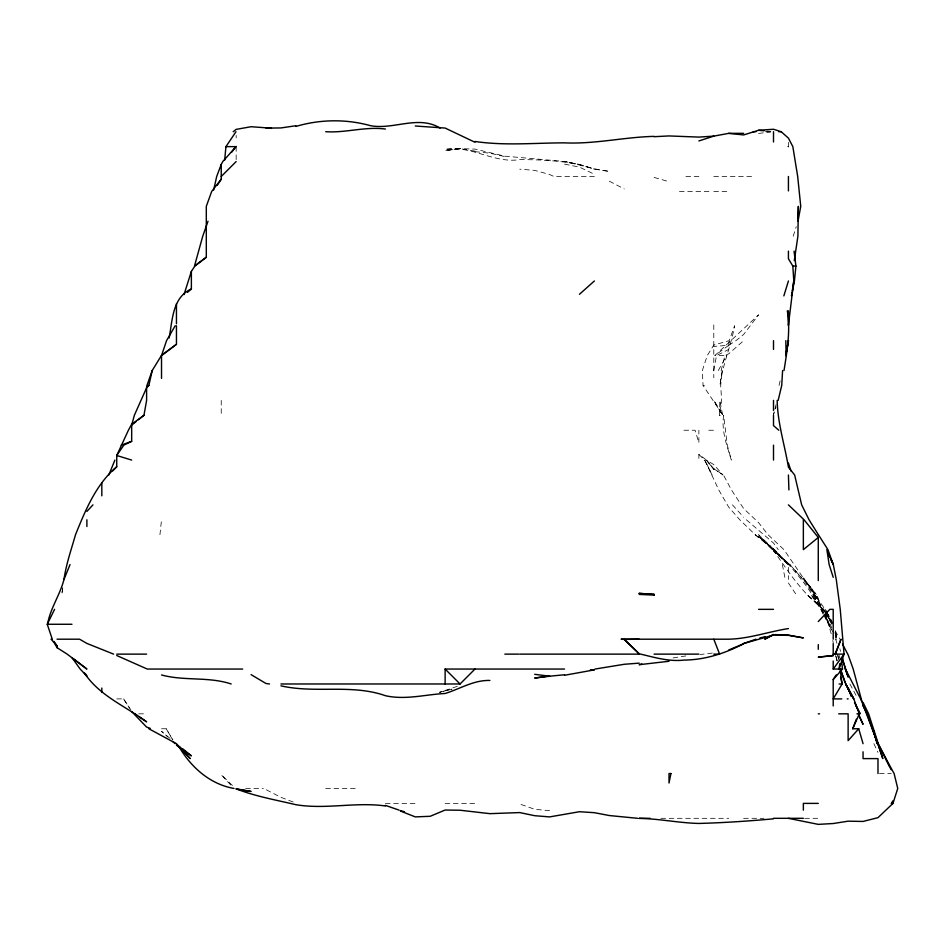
<?xml version="1.0" encoding="UTF-8"?>
<svg xmlns="http://www.w3.org/2000/svg" width="945" height="945" viewBox="0 0 945 945"><rect width="100%" height="100%" fill="white"/><g stroke="black" fill="none" stroke-linecap="round" stroke-linejoin="round"><path stroke-width="0.71" stroke-dasharray="4.72 3.54" d="M719.523 415.304L719.842 400.385L722.701 415.304L713.794 400.385L722.925 415.304L703.056 385.454L702.348 370.523L707.226 355.603L713.794 345.043L729.197 340.672L734.619 325.753C731.064 346.012 722.417 365.018 719.96 385.454L722.122 370.523L720.692 385.454L721.614 400.385L719.523 415.304L720.303 415.304M728.725 345.964L729.197 340.672M159.941 534.716L161.524 519.785M713.794 370.523L716.487 355.603L728.725 349.461M779.034 385.454L780.664 378.673M721.13 370.523L724.909 355.603L728.725 353.808L743.644 340.672M776.069 404.637L773.506 414.571L776.046 406.834M793.198 236.191L796.257 226.694M718.306 370.523L726.587 355.603M728.725 345.291L714.822 355.603L758.575 314.827L743.644 334.471L735.931 340.672L728.725 345.291L713.794 346.402M457.345 686.318L439.697 692.295M451.911 689.224L439.697 692.236L451.911 689.118M673.088 657.897L688.019 655.594M474.981 151.141L460.061 148.648L445.119 150.692L460.061 148.648L474.981 149.097L504.831 156.161L565.382 161.56L594.381 168.848L609.312 171.435L594.381 169.12L579.462 164.513L564.531 161.56L579.462 164.513L594.381 169.12M712.329 653.078L700.044 654.531M758.575 133.41L770.789 132.017M460.061 148.648L445.119 149.369C471.059 144.916 494.058 163.757 519.75 159.611C539.725 159.622 559.818 160.697 579.462 164.477M765.355 131.709L770.789 131.709M787.563 146.629L788.425 146.629M594.381 176.491L553.876 176.491L549.612 174.494L534.681 170.36L519.75 169.179M685.905 176.491L698.875 176.491M713.794 176.491L751.936 176.491M679.443 191.41L712.235 191.41M713.794 191.41L728.725 191.41M719.216 355.603L724.909 355.603M703.056 385.454L704.45 385.454M683.944 430.235L695.107 430.235L698.875 442.815L698.875 430.235M708.75 430.235L713.794 430.235M706.553 460.085L713.794 469.523L706.553 460.085L698.875 454.439L698.875 458.431M116.743 698.898L123.594 698.898L130.871 709.99M138.773 713.829L146.605 713.829M161.524 728.76L166.214 728.76L172.923 739.947M879.452 773.53L891.218 773.53M245.653 788.461L263.348 788.461M325.718 788.461L355.568 788.461M385.43 803.392L415.268 803.392M445.119 803.392L474.981 803.392M660.874 818.311L728.725 818.311M743.644 818.311L764.009 818.311M804.715 818.311L818.275 818.311M766.714 131.06L770.789 131.45M549.612 810.692L534.681 809.274L519.75 804.018M474.981 151.661L489.9 153.173L504.831 156.587M564.531 164.147L579.462 167.111L594.381 174.234M654.094 177.412L669.013 181.688M293.151 801.998L280.937 797.32L266.006 789.642M609.312 181.192L624.243 188.941M713.794 468.685L722.984 475.016L713.794 464.586L706.305 460.085L713.794 468.685L723.457 475.016L731.454 489.935L743.644 508.575L758.575 522.632L768.037 534.716L783.948 549.636L818.275 599.945L823.627 611.828M170.053 738.388L161.524 731.335L167.82 737.029M823.308 613.081L810.834 594.417L823.426 609.348C802.494 593.543 788.319 571.595 773.506 550.403L758.575 534.716C783.523 558.294 808.518 582.829 823.166 614.321M818.275 604.198L806.735 594.417L818.275 604.186L824.713 611.828M746.361 519.785L773.506 543.056L778.255 549.636M823.508 613.081L813.409 594.417L803.356 579.793L789.866 564.567L773.506 550.864L758.575 536.441L773.471 549.636L755.22 534.716L739.781 519.785L728.725 507.158L718.755 489.935L704.852 460.085L712.117 475.016L704.592 460.085L698.875 454.439M788.484 564.567L773.506 550.864L788.425 563.374L758.575 536.335L774.534 549.636L787.941 564.567L773.801 549.636L788.425 564.567L788.425 579.498M232.435 785.519L221.236 774.746L231.064 785.295M732.446 504.866L743.644 517.21M804.337 579.498L803.356 578.009L818.275 598.575L816.22 594.417L803.356 578.139L818.275 599.839L812.889 594.417L818.275 599.402L827.466 613.081M789.866 564.567L803.108 579.498M804.561 579.498L816.22 594.417M788.425 582.994L796.044 594.417M123.594 698.898L129.477 708.1M814.401 594.417L823.308 609.348M813.527 594.417L818.275 602.107M823.934 615.561L832.651 631.638M827.194 615.561L831.754 623.027M166.214 728.76L172.722 739.947M825.422 613.081L831.765 624.267M835.215 630.705L839.881 639.198M825.776 611.828L831.836 623.027M849.874 683.979L857.292 697.658M826.698 611.805L831.907 621.621M825.741 611.828L831.659 623.027M824.17 614.321L831.588 629.181M825.398 609.348L827.347 613.081M833.207 624.267L828.009 614.321L832.569 623.027M825.753 618.054L831.565 630.15M873.877 743.68L877.988 752.397M825.906 616.813L829.332 624.267L825.257 613.411M824.749 612.065L823.721 609.348L824.678 612.065M830.383 624.267L831.789 628.13M825.15 613.411L831.612 635.123M835.593 639.198L836.986 643.273M835.226 631.307L837.66 639.198M835.215 632.217L837.223 639.198M835.557 655.487L837.093 660.909M839.833 648.695L840.577 651.412M837.235 660.909L835.793 655.487L836.963 660.909M835.25 635.253L837.022 643.273M835.049 632.63L836.585 639.198L835.085 632.418M782.354 564.567L785.248 579.498M837.884 655.487L838.64 659.551M839.266 655.487L839.751 658.192M837.624 654.129L838.569 659.551M832.805 640.415L833.207 642.848M788.425 142.388L788.425 148.589M713.794 324.844L713.794 377.799M236.155 135.43L236.155 137.911M236.155 146.629L236.155 160.201M221.236 400.385L221.236 415.304M723.634 415.304C721.236 430.861 726.929 445.52 731.335 460.085L727.296 445.154L723.634 415.304M62.748 587.636L61.791 594.417L62.783 587.636M758.575 537.599L755.338 534.716L758.575 537.658M831.293 621.786L824.973 611.828L831.293 621.786"/><path stroke-width="1.42" d="M798.064 218.555L798.348 206.341L797.899 236.191L794.296 260.619M782.602 370.523L781.728 385.454L778.16 400.385M224.662 160.201L225.938 146.629L235.99 131.709M794.06 251.122L795.914 266.041L794.426 280.972L791.485 295.891L791.91 293.186M788.425 251.122L788.425 258.788L792.831 266.041L793.8 280.972L788.425 324.986M839.786 663.626L839.077 669.048L844.039 654.129L840.247 609.348L836.266 579.498L833.289 564.567L827.914 549.636L818.394 534.716M784.019 370.523C787.102 350.796 790.622 330.785 787.327 310.822M169.179 337.956C172.439 320.438 172.333 297.332 191.374 288.934L191.374 271.404L194.894 266.041L206.305 257.253L206.305 206.341L211.704 191.41L221.236 179.184L221.236 164.383L222.748 161.56L236.155 146.522M792.335 290.469L793.8 280.972M138.372 419.769L143.959 415.304L146.605 400.385L146.605 387.781L148.849 385.454L152.228 370.523L161.524 355.344L176.455 344.299L176.455 325.753M798.005 221.26L800.746 206.341L797.686 176.491L792.843 146.629L788.425 138.135L781.184 131.709L773.506 129.264L758.575 130.28L743.644 134.934L728.725 133.363L713.794 136.127L698.875 137.096L669.013 135.938L654.094 136.694M47.545 624.267C50.239 608.32 60.031 595.066 63.965 579.498C66.174 564.153 71.277 549.541 75.517 534.716C85.404 510.253 96.106 484.171 116.743 466.712L116.743 455.49L128.402 430.235L131.674 424.27L143.959 415.304M213.676 190.051L216.688 176.491L221.236 164.383M783.854 295.891L788.425 280.972M191.374 271.404L184.027 294.545M161.524 378.366L161.524 355.603L166.533 340.672L175.191 325.753M152.228 370.523L146.605 386.446L148.849 385.454M208.006 221.26L202.75 236.191L194.481 266.041L206.305 257.253M835.451 654.129L841.015 639.198L835.014 654.129M863.057 743.68L858.733 728.76L852.733 728.76L856.312 719.251M63.965 579.498L70.048 564.567M108.793 475.016L114.9 460.085M852.733 728.76L859.312 713.829L853.76 698.898L848.126 688.574L851.516 696.323M146.605 387.781L134.355 415.304L131.674 425.132L136.139 421.553M73.119 658.559L86.893 669.048L67.154 654.129L57.043 647.691L57.043 645.837L51.054 639.198L52.282 639.198L47.25 624.267L54.586 609.348M892.907 803.474L891.383 803.392L892.907 800.864L892.907 803.474L877.988 817.649L863.057 821.441L848.126 821.181L833.207 823.532L818.275 824.371L788.425 818.335M217.303 185.303L221.236 179.184M833.207 705.939L833.207 679.538L836.242 674.884M841.558 659.551L842.491 669.048L833.207 669.048L844.039 654.129L833.207 654.129M231.537 152.369L235.919 146.629L225.938 146.629M833.207 679.538L842.491 669.048M858.733 728.76L848.126 740.644L848.126 713.829L838.676 713.829M86.893 511.399L92.964 504.866M818.275 621.55L829.852 609.348L833.207 609.348L833.207 639.198M112.774 470.858L116.743 466.712M221.236 176.491L236.155 161.56M280.937 683.979L460.061 683.979L474.981 669.048M187.488 292.418L191.374 288.934M579.462 294.285L594.381 280.972M788.425 504.866L804.077 519.785L818.275 537.469L803.356 549.636L803.356 519.785M233.214 131.709L236.155 129.382L251.086 126.724L271.439 128.201M161.524 355.603L176.455 344.299M773.506 634.532L764.753 639.198L773.506 634.567M131.674 424.27L131.674 441.327L123.807 445.154L116.743 455.49L131.674 460.085M728.725 649.983L743.644 643.746C725.098 653.349 705.017 659.905 683.944 660.094C668.517 661.854 653.775 657.153 639.163 653.775L624.243 639.411L621.101 639.198L728.725 639.198C749.22 638.737 768.391 631.685 788.425 628.579M121.208 445.154L131.674 441.327M755.929 639.198L743.644 643.521L773.506 635.052L788.425 635.359L803.356 637.899L788.425 635.099L774.853 634.579M698.875 140.947L713.794 136.127M641.879 663.992L639.163 664.701L669.013 661.264M295.856 126.453C320.012 119.259 346.177 118.893 370.487 125.673C393.522 130.044 418.233 114.794 440.146 128.071M759.934 637.946L765.355 636.599M564.531 675.273L594.381 669.875M295.856 125.744L280.937 127.941L266.006 128.107L271.439 128.355M548.254 676.077L534.681 678.049L549.612 676.23M489.9 680.447C473.622 680.01 460.097 688.87 445.119 693.5C425.108 694.48 405.57 700.21 385.43 695.709C351.516 683.755 315.535 693.748 280.937 685.834M595.055 669.048L624.243 664.288L639.163 663.142M773.506 818.819C748.7 821.11 723.764 822.776 698.875 823.449C678.853 822.965 659.173 818.713 639.163 818.405M833.207 655.511L818.275 657.129L833.207 655.676L833.207 643.569M564.531 674.789L549.612 676.183L534.681 674.328M590.318 669.934L594.381 669.627M654.094 136.375C624.102 137.108 594.618 144.266 564.531 142.86C534.728 142.896 504.724 145.884 474.981 141.466M639.163 639.198L624.243 639.411L639.163 653.775M728.725 133.363L743.644 133.328M325.718 131.709C345.917 133.056 365.065 126.346 385.43 129.04M753.259 131.709L755.917 131.709M778.621 131.709L781.184 131.709M792.831 266.041L795.914 266.041M654.094 594.417L639.163 593.365L654.094 594.417L654.094 595.102L639.163 594.417M758.575 609.348L773.506 609.348M47.25 624.267L71.974 624.267M57.043 639.198L79.569 639.198L86.893 643.427L113.636 654.129M116.743 654.129L146.605 654.129M504.831 654.129L518.64 654.129M519.75 654.129L639.163 654.129M654.094 654.129L698.875 654.129M713.794 654.129L719.606 654.129L713.794 639.198M242.664 669.048L147.255 669.048L116.743 655.523M445.119 683.979L445.119 669.048L564.531 669.048M839.125 683.979L842.113 683.979L840.223 670.407M841.782 698.898L833.207 698.898L842.113 683.979L840.601 677.187M847.204 698.898L848.126 698.898M818.275 713.829L819.551 713.829M856.95 713.829L859.312 713.829M818.275 803.392L803.356 803.392L803.356 810.16M891.383 803.392L892.966 803.392L897.75 788.461L894.1 773.53L885.89 758.611L889.399 766.076M639.163 818.311L650.018 818.311M773.506 818.311L803.356 818.311M415.268 126.004L445.119 128.059L474.981 142.258M637.639 818.311L609.312 815.535L594.381 812.688L579.462 811.72L549.612 816.905L534.681 815.7L519.75 812.582L489.9 813.657L460.061 810.231L445.119 810.042L430.199 816.291L415.268 816.893L400.349 810.987M758.575 130.28L764.009 130.8M385.43 805.979C355.674 801.75 325.682 809.711 295.856 804.691C275.81 799.931 255.351 796.363 236.155 788.851L251.086 791.461L236.155 789.051M269.502 683.979L266.006 683.507L251.086 674.635M231.171 683.979C208.479 676.431 184.334 681.191 161.524 674.966M400.349 810.562L404.413 811.743M234.017 788.461C209.684 784.185 190.595 766.856 178.593 745.983M385.43 805.388L398.991 810.089M150.22 728.335L146.605 727.071L131.674 711.55M148.861 728.76L176.455 743.68L190.158 758.611L179.833 746.881M84.318 672.816C98.942 695.544 125.567 706.187 146.605 721.85L139.376 717.042M134.568 713.829L136.978 715.436M176.455 745.227L191.374 755.882L182.846 748.912M788.91 489.935L788.425 475.016M778.798 430.235L773.506 425.604L773.506 415.304M173.065 741.778L175.168 743.68M445.119 669.048L460.061 683.979M71.974 657.685L80.171 669.048L86.893 676.171L85.393 673.797M53.948 641.407L57.043 645.837M818.275 534.575L809.062 519.785L801.667 504.866L794.65 475.016L788.425 467.196C784.681 444.894 777.629 423.029 777.168 400.385M863.057 706.175L867.793 713.829L863.057 704.911L877.893 743.68L891.182 769.797M840.412 669.048L845.799 683.979L853.76 698.898L845.539 683.979M53.723 641.62L57.043 647.691M842.527 644.171L848.126 654.838L853.205 669.048L861.982 701.698M886.032 758.611L878.271 743.68L868.62 713.829L863.057 702.407M855.674 705.124L860.151 713.829L854.516 702.631M845.799 683.979L848.126 688.716M858.651 715.141L863.057 724.319L858.355 713.829M828.966 554.987L833.289 564.567L830.986 559.594M828.21 553.368L829.875 557.101M851.634 696.477L848.126 687.972L851.386 696.17M847.677 674.954L842.408 659.551M840.719 670.407L845.054 682.621M877.988 744.176L882.807 758.611L877.988 743.928M653.869 594.417L654.094 595.102M788.425 463.05L791.012 471.023M833.207 577.312L829.155 564.567L826.863 549.636M877.09 743.68L872.849 728.76L877.621 743.68L867.037 713.829L860.647 698.898L845.409 669.048L842.467 658.192M785.815 340.672L786.145 355.603M877.988 742.888L877.988 743.68M877.988 773.53L877.988 758.611L863.057 758.611L863.057 751.795M833.207 661.063L833.207 669.048M818.275 537.469L818.275 580.608M818.275 644.644L818.275 649.298M788.425 176.491L788.425 190.902M788.425 310.822L788.425 325.753M773.506 131.709L773.506 141.998M773.506 340.672L773.506 349.39M773.506 400.385L773.506 410.567M773.506 445.154L773.506 460.085M176.455 303.64L176.455 323.757M101.824 482.753L101.824 495.818M101.824 688.043L101.824 692.472M86.893 519.785L86.893 526.542M788.532 340.672L785.697 355.603L788.425 340.672M670.938 773.53L669.013 783.027L669.013 773.53L670.938 773.53M848.126 676.856L845.409 669.048L848.126 676.856"/></g></svg>
